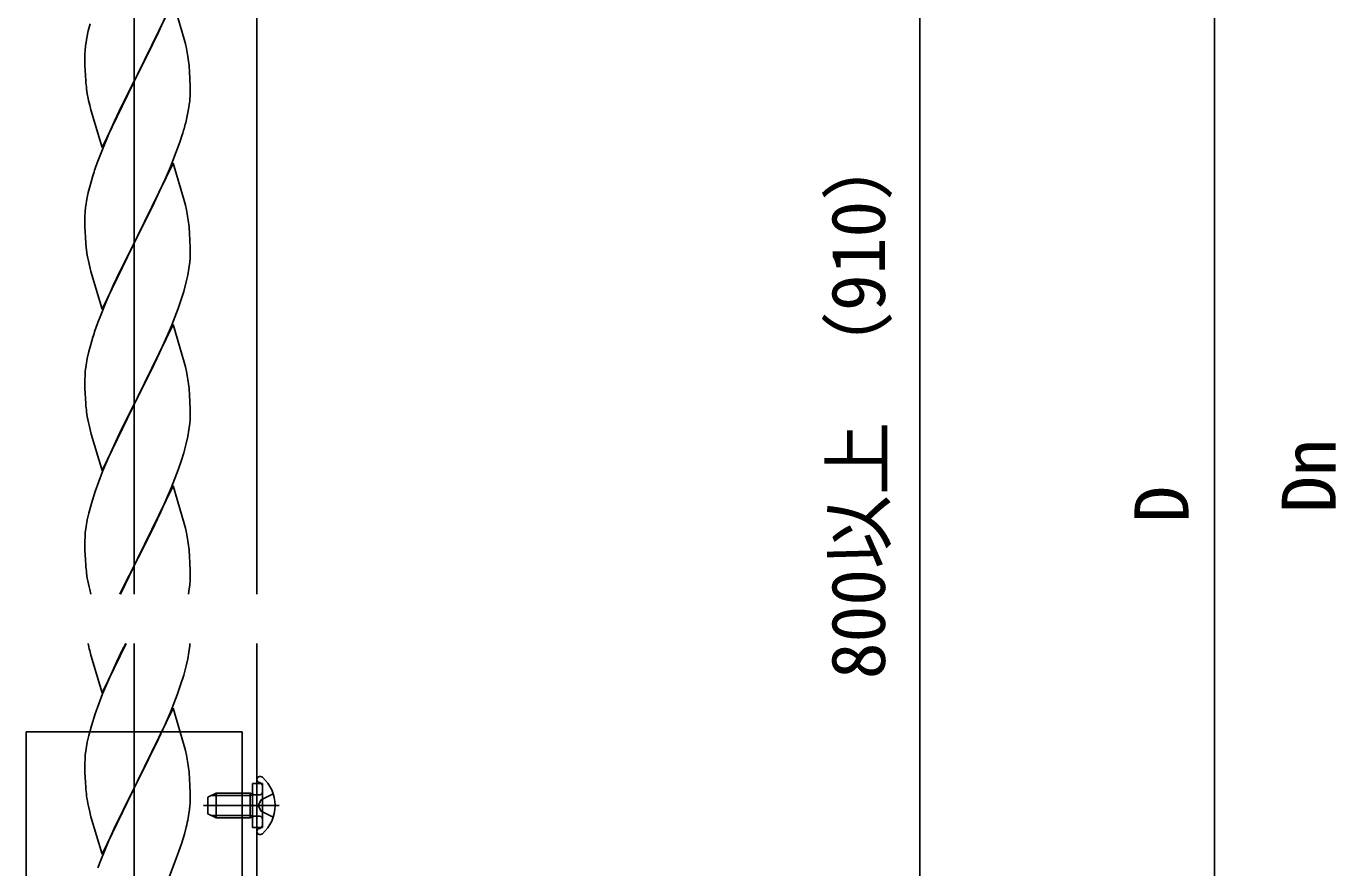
# Model space of a CAD drawing. Units: millimetres, scale not verified. Extents: x -875 to 875, y -1300 to 1293.
# Drawn here: x -632 to -365.3, y 485.5 to 656.8 of the extents above; entities that cross this region are included whole.
import ezdxf
from ezdxf.enums import TextEntityAlignment as Align

# ---------------------------------------------------------------- set-up
doc = ezdxf.new("R2010")
doc.units = ezdxf.units.MM
doc.header["$LTSCALE"] = 8
for name, color, linetype in [('0-4_YKK_12', 2, 'Continuous'), ('0-5_YKK_13', 4, 'Continuous'), ('0-6_YKK_D', 6, 'Continuous'), ('0-8_YSS_K', 3, 'Continuous')]:
    doc.layers.add(name, color=color, linetype=linetype)
doc.styles.add('ＭＳ ゴシック', font='')
doc.styles.get('ＭＳ ゴシック').set_extended_font_data('MS Gothic')

msp = doc.modelspace()

# ---------------------------------------------------------------- linework, layer by layer
at = {"layer": '0-4_YKK_12'}
for p, q in [((-585.023, 541.199), (-585.023, 956.699)), ((-585.023, 136.199), (-585.023, 531.199))]:
    msp.add_line(p, q, dxfattribs=at)
at = {"layer": '0-5_YKK_13'}
for p, q in [((-610.023, 896.035), (-610.023, 541.199)), ((-602.123, 661.859), (-609.348, 646.999)), ((-599.858, 654.214), (-602.123, 661.859)), ((-605.068, 655.644), (-603.518, 659.064)), ((-619.023, 657.299), (-619.378, 655.874)), ((-619.668, 654.489), (-619.888, 653.154)), ((-619.378, 655.874), (-619.668, 654.489)), ((-607.463, 650.719), (-605.068, 655.644)), ((-599.608, 653.259), (-599.858, 654.214)), ((-620.063, 651.064), (-620.068, 650.669)), ((-620.018, 651.879), (-620.063, 651.064)), ((-599.393, 652.319), (-599.608, 653.259)), ((-620.068, 650.669), (-620.048, 648.809)), ((-620.048, 648.809), (-620.018, 647.799)), ((-609.178, 647.334), (-607.463, 650.719)), ((-598.738, 647.454), (-598.848, 648.864)), ((-620.018, 647.799), (-619.973, 646.854)), ((-619.973, 646.854), (-619.893, 645.689)), ((-616.573, 632.144), (-609.348, 646.999)), ((-609.688, 646.329), (-612.513, 640.689)), ((-609.348, 646.999), (-609.688, 646.329)), ((-609.348, 646.999), (-609.178, 647.334)), ((-598.678, 646.209), (-598.738, 647.454)), ((-598.633, 644.479), (-598.678, 646.209)), ((-619.723, 644.099), (-619.578, 643.109)), ((-619.578, 643.109), (-619.403, 642.159)), ((-598.648, 642.534), (-598.628, 643.334)), ((-598.628, 643.334), (-598.633, 644.479)), ((-619.403, 642.159), (-619.303, 641.689)), ((-619.303, 641.689), (-619.088, 640.749)), ((-619.088, 640.749), (-618.838, 639.789)), ((-612.513, 640.689), (-614.073, 637.404)), ((-598.943, 639.964), (-598.753, 641.279)), ((-618.838, 639.789), (-616.573, 632.144)), ((-599.543, 637.184), (-599.208, 638.599)), ((-599.208, 638.599), (-598.943, 639.964)), ((-615.178, 634.939), (-616.648, 631.414)), ((-614.073, 637.404), (-615.178, 634.939)), ((-601.458, 631.244), (-600.733, 633.259)), ((-600.733, 633.259), (-600.243, 634.754)), ((-616.648, 631.414), (-617.423, 629.384)), ((-602.658, 628.204), (-601.458, 631.244)), ((-602.123, 628.994), (-609.348, 614.129)), ((-603.733, 625.694), (-602.658, 628.204)), ((-599.858, 621.349), (-602.123, 628.994)), ((-618.888, 624.909), (-619.378, 622.999)), ((-618.453, 626.379), (-618.888, 624.909)), ((-604.843, 623.249), (-603.733, 625.694)), ((-619.668, 621.614), (-619.888, 620.284)), ((-619.378, 622.999), (-619.668, 621.614)), ((-605.958, 620.904), (-604.843, 623.249)), ((-620.018, 619.009), (-620.063, 618.194)), ((-607.463, 617.849), (-605.958, 620.904)), ((-599.608, 620.389), (-599.858, 621.349)), ((-599.393, 619.454), (-599.608, 620.389)), ((-620.063, 618.194), (-620.068, 617.794)), ((-620.068, 617.794), (-620.048, 615.934)), ((-609.178, 614.459), (-607.463, 617.849)), ((-620.048, 615.934), (-620.018, 614.924)), ((-620.018, 614.924), (-619.973, 613.984)), ((-619.973, 613.984), (-619.873, 612.544)), ((-616.573, 599.274), (-609.348, 614.129)), ((-609.513, 613.799), (-612.298, 608.269)), ((-609.348, 614.129), (-609.513, 613.799)), ((-609.348, 614.129), (-609.178, 614.459)), ((-598.738, 614.584), (-598.848, 615.999)), ((-598.678, 613.339), (-598.738, 614.584)), ((-619.873, 612.544), (-619.723, 611.229)), ((-619.723, 611.229), (-619.578, 610.239)), ((-598.633, 611.614), (-598.678, 613.339)), ((-598.628, 610.469), (-598.633, 611.614)), ((-612.298, 608.269), (-613.623, 605.494)), ((-598.873, 607.544), (-598.708, 608.839)), ((-598.708, 608.839), (-598.648, 609.669)), ((-598.648, 609.669), (-598.628, 610.469)), ((-619.088, 607.874), (-618.838, 606.919)), ((-618.838, 606.919), (-616.573, 599.274)), ((-613.623, 605.494), (-614.073, 604.534)), ((-599.423, 604.794), (-599.113, 606.189)), ((-599.113, 606.189), (-598.873, 607.544)), ((-614.073, 604.534), (-615.823, 600.569)), ((-600.398, 601.389), (-599.943, 602.869)), ((-599.943, 602.869), (-599.423, 604.794)), ((-615.823, 600.569), (-616.848, 598.039)), ((-601.083, 599.384), (-600.398, 601.389)), ((-616.848, 598.039), (-617.423, 596.519)), ((-602.453, 595.839), (-601.083, 599.384)), ((-602.123, 596.119), (-609.348, 581.264)), ((-603.298, 593.824), (-602.453, 595.839)), ((-599.858, 588.474), (-602.123, 596.119)), ((-618.453, 593.514), (-618.888, 592.044)), ((-604.843, 590.384), (-603.298, 593.824)), ((-619.268, 590.604), (-619.583, 589.204)), ((-618.888, 592.044), (-619.268, 590.604)), ((-605.958, 588.034), (-604.843, 590.384)), ((-619.823, 587.854), (-619.983, 586.559)), ((-619.583, 589.204), (-619.823, 587.854)), ((-607.463, 584.979), (-605.958, 588.034)), ((-599.608, 587.519), (-599.858, 588.474)), ((-599.393, 586.579), (-599.608, 587.519)), ((-620.043, 585.729), (-620.068, 584.929)), ((-620.068, 584.929), (-620.048, 583.069)), ((-619.983, 586.559), (-620.043, 585.729)), ((-609.178, 581.594), (-607.463, 584.979)), ((-620.048, 583.069), (-620.018, 582.059)), ((-620.018, 582.059), (-619.973, 581.119)), ((-609.348, 581.264), (-609.178, 581.594)), ((-598.738, 581.714), (-598.848, 583.124)), ((-598.678, 580.469), (-598.738, 581.714)), ((-619.973, 581.119), (-619.893, 579.954)), ((-616.573, 566.404), (-609.348, 581.264)), ((-609.688, 580.589), (-612.513, 574.949)), ((-609.348, 581.264), (-609.688, 580.589)), ((-598.633, 578.744), (-598.678, 580.469)), ((-619.723, 578.359), (-619.578, 577.374)), ((-598.708, 575.969), (-598.648, 576.799)), ((-598.648, 576.799), (-598.628, 577.599)), ((-598.628, 577.599), (-598.633, 578.744)), ((-619.088, 575.009), (-618.773, 573.809)), ((-618.773, 573.809), (-616.573, 566.404)), ((-612.513, 574.949), (-613.848, 572.149)), ((-599.113, 573.319), (-598.873, 574.674)), ((-598.873, 574.674), (-598.708, 575.969)), ((-613.848, 572.149), (-615.178, 569.204)), ((-599.943, 569.999), (-599.423, 571.924)), ((-599.423, 571.924), (-599.113, 573.319)), ((-615.178, 569.204), (-616.448, 566.184)), ((-601.083, 566.514), (-600.398, 568.519)), ((-600.398, 568.519), (-599.943, 569.999)), ((-616.448, 566.184), (-617.238, 564.154)), ((-602.453, 562.974), (-601.083, 566.514)), ((-617.238, 564.154), (-617.963, 562.139)), ((-602.123, 563.254), (-609.348, 548.394)), ((-603.298, 560.959), (-602.453, 562.974)), ((-599.858, 555.609), (-602.123, 563.254)), ((-617.963, 562.139), (-618.748, 559.659)), ((-604.623, 557.999), (-603.298, 560.959)), ((-619.268, 557.734), (-619.583, 556.334)), ((-618.748, 559.659), (-619.268, 557.734)), ((-605.293, 556.564), (-604.623, 557.999)), ((-619.823, 554.984), (-619.983, 553.689)), ((-619.583, 556.334), (-619.823, 554.984)), ((-606.398, 554.264), (-605.293, 556.564)), ((-599.608, 554.654), (-599.858, 555.609)), ((-620.043, 552.859), (-620.068, 552.059)), ((-619.983, 553.689), (-620.043, 552.859)), ((-609.178, 548.729), (-606.398, 554.264)), ((-599.393, 553.714), (-599.608, 554.654)), ((-620.068, 552.059), (-620.048, 550.199)), ((-620.048, 550.199), (-620.018, 549.189)), ((-598.738, 548.844), (-598.848, 550.259)), ((-620.018, 549.189), (-619.973, 548.249)), ((-619.973, 548.249), (-619.893, 547.084)), ((-612.846, 541.199), (-609.348, 548.394)), ((-609.348, 548.394), (-609.513, 548.064)), ((-609.348, 548.394), (-609.178, 548.729)), ((-598.678, 547.604), (-598.738, 548.844)), ((-598.633, 545.874), (-598.678, 547.604)), ((-619.723, 545.494), (-619.578, 544.504)), ((-598.648, 543.929), (-598.628, 544.729)), ((-598.628, 544.729), (-598.633, 545.874)), ((-619.088, 542.139), (-618.842, 541.199)), ((-598.981, 541.199), (-598.873, 541.804)), ((-598.873, 541.804), (-598.708, 543.099)), ((-598.708, 543.099), (-598.648, 543.929)), ((-611.758, 531.199), (-612.513, 529.689)), ((-610.023, 531.199), (-610.023, 183.9)), ((-598.708, 530.709), (-598.673, 531.199)), ((-612.513, 529.689), (-613.623, 527.364)), ((-599.113, 528.059), (-598.873, 529.414)), ((-598.873, 529.414), (-598.708, 530.709)), ((-613.623, 527.364), (-614.738, 524.939)), ((-599.943, 524.739), (-599.423, 526.664)), ((-599.423, 526.664), (-599.113, 528.059)), ((-614.738, 524.939), (-616.448, 520.924)), ((-600.563, 522.759), (-599.943, 524.739)), ((-616.448, 520.924), (-617.238, 518.894)), ((-602.658, 517.204), (-601.268, 520.749)), ((-601.268, 520.749), (-600.563, 522.759)), ((-617.238, 518.894), (-617.963, 516.879)), ((-602.123, 517.989), (-609.348, 503.134)), ((-599.858, 510.344), (-602.123, 517.989)), ((-617.963, 516.879), (-618.748, 514.399)), ((-603.733, 514.699), (-602.658, 517.204)), ((-632.023, 129.86), (-632.023, 513.199)), ((-588.023, 513.199), (-632.023, 513.199)), ((-619.268, 512.474), (-619.583, 511.079)), ((-618.748, 514.399), (-619.268, 512.474)), ((-605.068, 511.774), (-603.733, 514.699)), ((-588.023, 126.193), (-588.023, 513.199)), ((-619.823, 509.724), (-619.983, 508.429)), ((-619.583, 511.079), (-619.823, 509.724)), ((-609.178, 503.464), (-605.068, 511.774)), ((-599.608, 509.389), (-599.858, 510.344)), ((-620.043, 507.604), (-620.068, 506.804)), ((-620.068, 506.804), (-620.048, 504.939)), ((-619.983, 508.429), (-620.043, 507.604)), ((-599.393, 508.449), (-599.608, 509.389)), ((-620.048, 504.939), (-620.018, 503.929)), ((-598.738, 503.584), (-598.848, 504.999)), ((-620.018, 503.929), (-619.973, 502.989)), ((-619.973, 502.989), (-619.893, 501.824)), ((-616.573, 488.274), (-609.348, 503.134)), ((-609.688, 502.464), (-612.298, 497.269)), ((-609.348, 503.134), (-609.688, 502.464)), ((-609.348, 503.134), (-609.178, 503.464)), ((-598.678, 502.339), (-598.738, 503.584)), ((-598.633, 500.614), (-598.678, 502.339)), ((-585.923, 502.699), (-583.923, 502.699)), ((-585.023, 503.449), (-585.023, 492.948)), ((-584.45, 502.891), (-584.694, 502.98)), ((-584.478, 504.099), (-584.28, 504.099)), ((-583.923, 493.699), (-583.923, 502.699)), ((-583.923, 502.139), (-583.923, 500.899)), ((-598.628, 499.469), (-598.633, 500.614)), ((-595.023, 499.899), (-593.323, 500.699)), ((-586.423, 500.266), (-594.243, 500.266)), ((-593.323, 495.699), (-593.323, 500.699)), ((-586.423, 500.699), (-593.323, 500.699)), ((-586.423, 495.699), (-586.423, 500.699)), ((-584.767, 498.199), (-584.158, 499.344)), ((-581.697, 500.57), (-584.158, 499.344)), ((-619.353, 498.054), (-619.088, 496.879)), ((-619.088, 496.879), (-618.838, 495.919)), ((-612.298, 497.269), (-613.403, 494.969)), ((-599.023, 495.649), (-598.808, 496.979)), ((-580.519, 498.199), (-595.936, 498.199)), ((-586.423, 496.132), (-594.243, 496.132)), ((-584.767, 498.199), (-584.158, 497.054)), ((-581.697, 495.827), (-584.158, 497.054)), ((-618.838, 495.919), (-616.573, 488.274)), ((-614.073, 493.534), (-615.178, 491.074)), ((-613.403, 494.969), (-614.073, 493.534)), ((-599.803, 492.354), (-599.423, 493.794)), ((-586.423, 495.699), (-593.323, 495.699)), ((-584.45, 493.507), (-584.694, 493.418)), ((-583.923, 494.258), (-583.923, 495.499)), ((-615.178, 491.074), (-616.848, 487.039)), ((-600.398, 490.389), (-599.803, 492.354)), ((-585.023, 492.948), (-585.023, 492.844)), ((-584.478, 492.299), (-584.28, 492.299)), ((-601.648, 486.869), (-600.908, 488.889)), ((-600.908, 488.889), (-600.398, 490.389)), ((-616.848, 487.039), (-617.423, 485.519)), ((-602.868, 483.834), (-601.648, 486.869))]:
    msp.add_line(p, q, dxfattribs=at)
for points in [[(-609.513, 548.064), (-612.513, 542.079), (-612.933, 541.199)], [(-619.088, 529.744), (-618.838, 528.789), (-616.573, 521.139), (-611.682, 531.199)], [(-585.923, 502.699), (-585.923, 493.699), (-583.923, 493.699)], [(-585.023, 503.553), (-585.023, 503.449), (-585.023, 503.099)], [(-593.323, 495.699), (-595.023, 496.499), (-595.023, 499.899)], [(-586.423, 500.699), (-585.923, 500.529), (-585.537, 500.399)], [(-586.423, 500.266), (-585.923, 500.326), (-585.323, 500.399)], [(-585.537, 500.399), (-585.023, 500.399), (-584.423, 500.399)], [(-586.423, 496.132), (-585.923, 496.071), (-585.323, 495.999)], [(-586.423, 495.699), (-585.923, 495.868), (-585.537, 495.999)], [(-585.537, 495.999), (-585.023, 495.999), (-584.423, 495.999)]]:
    msp.add_lwpolyline(points, dxfattribs=at)
for centre, radius, start, end in [((-588.081, 649.267), 32.044, 173.03232, 175.32407), ((-640.856, 643.612), 42.368, 9.56725, 11.859), ((-643.709, 644.009), 45.122, 6.17603, 8.46779), ((-580.062, 649.143), 39.981, 184.9569, 187.24866), ((-630.072, 644.531), 31.488, 354.07159, 356.36334), ((-660.637, 653.467), 63.227, 342.78424, 345.07599), ((-542.821, 602.134), 79.424, 159.93435, 162.22611), ((-588.081, 616.397), 32.044, 173.03232, 175.32407), ((-640.981, 610.745), 42.49, 9.53591, 11.82766), ((-643.584, 611.142), 44.998, 6.19632, 8.48807), ((-560.214, 621.305), 60.387, 190.55951, 192.85127), ((-542.821, 569.269), 79.424, 159.93435, 162.22611), ((-640.856, 577.872), 42.368, 9.56725, 11.859), ((-643.709, 578.269), 45.122, 6.17603, 8.46779), ((-579.937, 583.406), 40.105, 184.93791, 187.22967), ((-560.214, 588.44), 60.387, 190.55951, 192.85127), ((-640.856, 545.007), 42.368, 9.56725, 11.859), ((-643.709, 545.404), 45.122, 6.17603, 8.46779), ((-580.062, 550.538), 39.981, 184.9569, 187.24866), ((-560.214, 555.57), 60.387, 190.55951, 192.85127), ((-560.214, 543.175), 60.387, 191.43934, 192.85127), ((-640.856, 499.742), 42.368, 9.56725, 11.859), ((-643.584, 500.142), 44.998, 6.19632, 8.48807), ((-579.937, 505.276), 40.105, 184.93791, 187.22967), ((-584.478, 503.553), 0.545, 90, 180), ((-584.523, 503.449), 0.5, 180, 250), ((-584.723, 502.139), 0.8, 0, 70), ((-584.28, 503.549), 0.55, 48.43917, 90), ((-589.023, 498.199), 7.7, 311.56083, 48.43917), ((-565.169, 508.39), 55.162, 188.50857, 190.80032), ((-628.898, 499.989), 30.274, 356.72427, 359.01602), ((-584.423, 500.899), 0.5, 270, 0), ((-630.737, 500.994), 32.181, 352.83347, 355.12522), ((-645.593, 504.72), 47.446, 346.68556, 348.97731), ((-584.723, 494.258), 0.8, 290, 0), ((-584.423, 495.499), 0.5, 0, 90), ((-584.523, 492.948), 0.5, 110, 180), ((-584.478, 492.844), 0.545, 180, 270), ((-584.28, 492.849), 0.55, 270, 311.56083)]:
    msp.add_arc(centre, radius, start, end, dxfattribs=at)
at = {"layer": '0-6_YKK_D'}
for p, q in [((-450.023, 986.199), (-450.023, 196.199)), ((-389.998, 906.4), (-389.998, 219.4))]:
    msp.add_line(p, q, dxfattribs=at)
at = {"layer": '0-8_YSS_K'}
for p, q in [((-610.023, 541.199), (-610.023, 997.417)), ((-610.023, -11.801), (-610.023, 531.199))]:
    msp.add_line(p, q, dxfattribs=at)

# ---------------------------------------------------------------- texts
at = {"layer": '0-6_YKK_D', "style": 'ＭＳ ゴシック'}
for s, p in [('800以上 （910）', (-453.813, 523.912)), ('Dn', (-361.998, 557.786)), ('D', (-391.998, 555.784))]:
    msp.add_text(s, height=11, rotation=90, dxfattribs=at).set_placement(p, align=Align.BOTTOM_LEFT)

doc.saveas('drawing.dxf')
